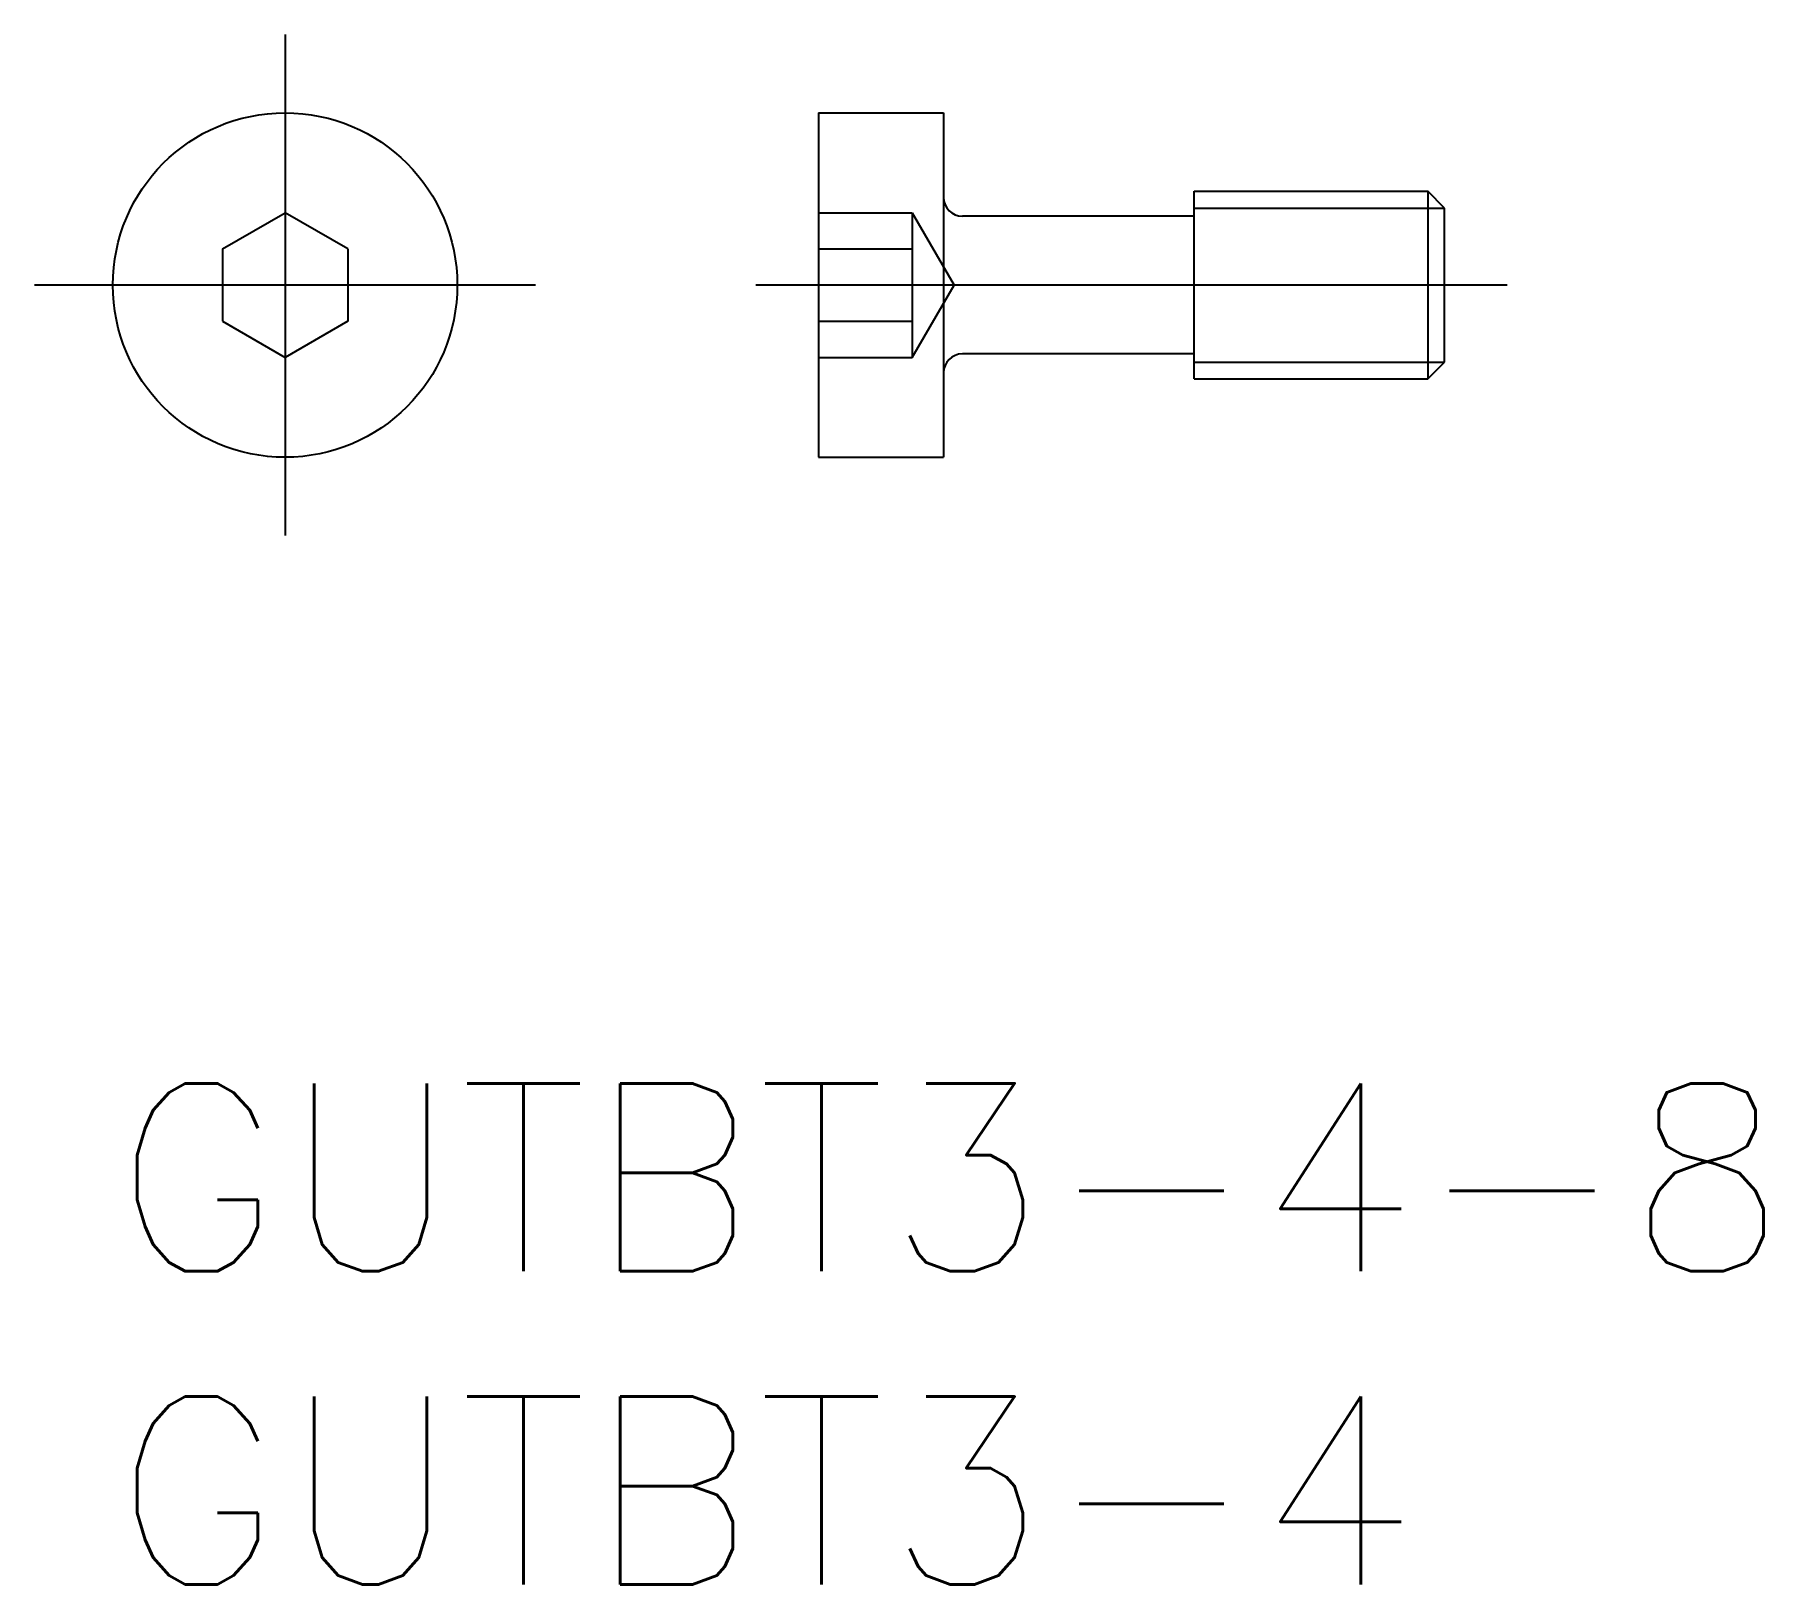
# Model space of a CAD drawing. Extents: x -1.2 to 26.4, y -8 to 16.8.
import ezdxf

# ---------------------------------------------------------------- set-up
doc = ezdxf.new("R2010")
doc.units = 0
doc.header["$LTSCALE"] = 0.5
doc.linetypes.add('CENTER', pattern=[50.8, 31.75, -6.35, 6.35, -6.35])
doc.linetypes.add('DASHED', pattern=[19.05, 12.7, -6.35])
for name, color, linetype in [('MSM_CENTER', 1, 'CENTER'), ('MSM_CONTINUOUS', 7, 'CONTINUOUS'), ('MSM_DASHED', 4, 'DASHED'), ('MSM_NARROW', 5, 'CONTINUOUS'), ('MSM_PART_NUMBER', 7, 'CONTINUOUS')]:
    doc.layers.add(name, color=color, linetype=linetype)
doc.styles.get("Standard").update_dxf_attribs({"font": 'txt.shx', "height": 3, "bigfont": 'bigfont.shx'})

# ---------------------------------------------------------------- blocks, each defined once
blk = doc.blocks.new('*U2')
at = {"layer": 'MSM_PART_NUMBER'}
blk.add_text('GUTBT3-4-8', height=3, dxfattribs=at).set_placement((0, -3))
blk = doc.blocks.new('*U3')
at = {"layer": 'MSM_PART_NUMBER'}
blk.add_text('GUTBT3-4', height=3, dxfattribs=at).set_placement((0, -8))

msp = doc.modelspace()

# ---------------------------------------------------------------- linework, layer by layer
at = {"layer": 'MSM_CENTER'}
for p, q in [((2.75, 16.75), (2.75, 8.75)), ((6.75, 12.75), (-1.25, 12.75)), ((22.266, 12.75), (10.266, 12.75))]:
    msp.add_line(p, q, dxfattribs=at)
at = {"layer": 'MSM_CONTINUOUS'}
for p, q in [((11.266, 15.5), (13.266, 15.5)), ((11.266, 15.5), (11.266, 10)), ((13.266, 15.5), (13.266, 10)), ((17.266, 11.25), (17.266, 14.25)), ((17.266, 14.25), (20.996, 14.25)), ((20.996, 14.25), (20.996, 11.25)), ((21.266, 13.979), (20.996, 14.25)), ((1.75, 13.327), (2.75, 13.905)), ((3.75, 13.327), (2.75, 13.905)), ((17.266, 13.85), (13.566, 13.85)), ((21.266, 11.521), (21.266, 13.979)), ((1.75, 13.327), (1.75, 12.173)), ((3.75, 13.327), (3.75, 12.173)), ((1.75, 12.173), (2.75, 11.595)), ((3.75, 12.173), (2.75, 11.595)), ((17.266, 11.65), (13.566, 11.65)), ((20.996, 11.25), (21.266, 11.521)), ((17.266, 11.25), (20.996, 11.25)), ((11.266, 10), (13.266, 10))]:
    msp.add_line(p, q, dxfattribs=at)
msp.add_circle((2.75, 12.75), 2.75, dxfattribs=at)
for centre, start, end in [((13.566, 14.15), 180, 270), ((13.566, 11.35), 90, 180)]:
    msp.add_arc(centre, 0.3, start, end, dxfattribs=at)
at = {"layer": 'MSM_DASHED'}
for p, q in [((11.266, 13.905), (12.766, 13.905)), ((12.766, 13.905), (12.766, 11.595)), ((12.766, 13.905), (13.433, 12.75)), ((11.266, 13.327), (12.766, 13.327)), ((12.766, 11.595), (13.433, 12.75)), ((11.266, 12.173), (12.766, 12.173)), ((11.266, 11.595), (12.766, 11.595))]:
    msp.add_line(p, q, dxfattribs=at)
at = {"layer": 'MSM_NARROW'}
for p, q in [((17.266, 13.979), (21.266, 13.979)), ((17.266, 11.521), (21.266, 11.521))]:
    msp.add_line(p, q, dxfattribs=at)

# ---------------------------------------------------------------- block references
at = {"layer": 'MSM_CONTINUOUS'}
for name in ['*U2', '*U3']:
    msp.add_blockref(name, (0, 0), dxfattribs=at)

doc.saveas('drawing.dxf')
